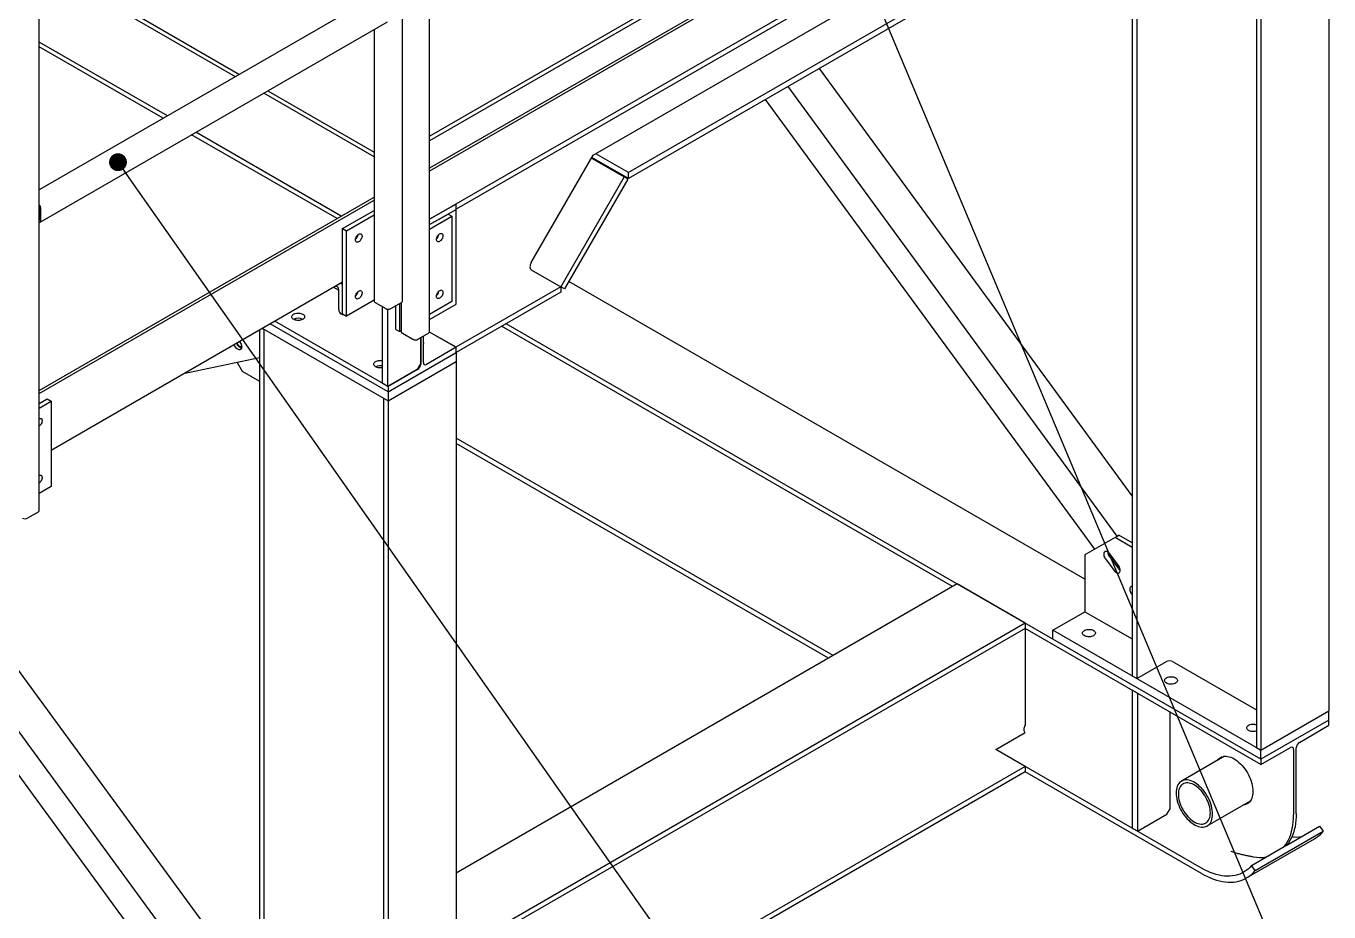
# Model space of a CAD drawing. Header units: millimetres. Extents: x 1293 to 41893, y 1011 to 26911.
# Drawn here: x 37997 to 40241, y 9742 to 11269 of the extents above; entities that cross this region are included whole.
import ezdxf

# ---------------------------------------------------------------- set-up
doc = ezdxf.new("R2010")
doc.units = ezdxf.units.MM
doc.header["$LTSCALE"] = 50
doc.layers.add('CAPA_1', color=7, linetype='Continuous')
doc.layers.add('PASILLOS', color=2, linetype='Continuous')
doc.dimstyles.new('SLDDIMSTYLE3', dxfattribs={"dimtxt": 0.18, "dimasz": 30.769231, "dimexe": 0, "dimexo": 0.0625, "dimgap": 0, "dimtad": 0, "dimtih": 1, "dimtoh": 1, "dimdec": 0, "dimrnd": 1e-09, "dimzin": 0, "dimdsep": 46, "dimtxsty": 'Standard', "dimblk1": 'DOT', "dimblk2": 'DOT', "dimsah": 1, "dimcen": 0.09, "dimadec": 0, "dimazin": 0, "dimtfac": 30.769231, "dimtdec": 0, "dimtofl": 0, "dimtmove": 0, "dimatfit": 3, "dimldrblk": 'DOT', "dimfxl": 1, "dimfrac": 2, "dimtolj": 1, "dimtzin": 0, "dimarcsym": 0})

# ---------------------------------------------------------------- blocks, each defined once
blk = doc.blocks.new('_Dot')
at = {"color": 0, "linetype": 'ByBlock', "lineweight": -2}
blk.add_line((-0.5, 0), (-1, 0), dxfattribs=at)
at = {"color": 0, "linetype": 'ByBlock', "const_width": 0.5}
blk.add_lwpolyline([(-0.25, 0, 1), (0.25, 0, 1)], format="xyb", close=True, dxfattribs=at)

msp = doc.modelspace()

# ---------------------------------------------------------------- linework, layer by layer
at = {"color": 7, "linetype": 'Continuous', "lineweight": 25}
for p, q in [((40209.624491, 11899.9864017), (38692.0022836, 11023.8817498)), ((40209.624491, 11894.8022102), (38692.0022836, 11018.6975583)), ((40006.4685026, 11829.9259385), (38692.0022836, 11071.1007424)), ((38692.0022836, 11079.2648235), (39992.3263669, 11829.9259385)), ((38692.0022836, 10935.7370118), (40209.624491, 11811.8416637)), ((40123.5710424, 11753.1984211), (38737.5031583, 10953.0384636)), ((40240.8121751, 11558.3575422), (40240.8121751, 10088.5840808)), ((38973.9045116, 11046.4204499), (39774.5982895, 11508.651129)), ((40115.8070099, 11495.3177734), (40115.8070099, 10025.544312)), ((40123.7096353, 11490.7556849), (40123.7096353, 10020.9822235)), ((39826.5720521, 11473.7488658), (39034.3635556, 11016.4166353)), ((39826.5720521, 11463.3787975), (39034.3635556, 11006.046567)), ((39902.0769142, 11420.3739098), (39902.0769142, 10148.9280699)), ((39909.9795396, 11415.8118213), (39909.9795396, 10144.3659814)), ((38357.3857128, 11181.4412381), (38019.7516241, 11376.3532487)), ((38195.9979569, 11282.7724876), (38364.4567806, 11185.5232787)), ((38240.283173, 11113.8393808), (38019.7516241, 11241.1495341)), ((39902.0769142, 10459.4536253), (39363.2207493, 11195.891784)), ((38596.2076347, 11043.5722773), (38406.2211264, 11153.2491539)), ((38413.2921942, 11157.3311945), (38596.2076347, 11051.7363584)), ((39876.3504799, 10389.8697632), (39309.3392126, 11164.7866349)), ((39837.5830685, 10367.4832776), (39270.5684393, 11142.4047439)), ((38539.548933, 10941.076935), (38289.1185866, 11085.6472967)), ((38866.9871379, 10861.2341269), (38973.9045116, 11046.4204499)), ((38970.9045116, 11041.2242975), (39027.1209149, 11008.7712586)), ((39034.3635556, 11006.046567), (38971.5351666, 11042.316624)), ((39034.3635556, 11016.4166353), (38978.1471523, 11048.8696742)), ((39027.1209149, 11008.7712586), (38917.8153875, 10819.4485321)), ((39033.4709149, 11005.1042899), (38924.1653875, 10815.7815635)), ((39033.4709149, 11005.1042899), (39027.1209149, 11008.7712586)), ((39034.3635556, 11006.046567), (39034.3635556, 11016.4166353)), ((38737.5031583, 10962.0041077), (38692.0022836, 10935.7370118)), ((38692.0022836, 10926.6113517), (38737.5031583, 10952.8784476)), ((38737.5031583, 10952.8784476), (38737.5031583, 10962.0041077)), ((38737.5031583, 10789.5702852), (38737.5031583, 10952.8784476)), ((38866.9871379, 10848.7910561), (38917.8153875, 10819.4485321)), ((38917.8153875, 10819.4485321), (38737.3645654, 10715.2764899)), ((38917.8153875, 10819.4485321), (38917.8153875, 10810.322872)), ((38924.1653875, 10815.7815635), (38917.8153875, 10819.4485321)), ((38924.1653875, 10815.7815635), (38917.8153875, 10819.4473404)), ((39820.588161, 10315.6158718), (38931.6689043, 10828.7780357)), ((38917.8153875, 10810.322872), (38737.5031583, 10706.2308378)), ((38610.8971034, 10653.0808871), (38610.8971034, 10784.9372762)), ((38619.8773595, 10647.8966956), (38619.8773595, 10780.8065575)), ((38692.0022836, 10763.3031893), (38737.5031583, 10789.5702852)), ((38620.4006185, 10638.4689645), (38417.2234843, 10755.7606274)), ((38620.4006185, 10647.5946246), (38425.1273942, 10760.3234575)), ((39592.6853003, 10302.8520182), (38815.7200688, 10751.384499)), ((40123.7096353, 10005.4238548), (38823.6239787, 10755.9473291)), ((38398.7678974, 10745.1064439), (38398.7678974, 9281.0862471)), ((38403.7509106, 10747.9830762), (38406.6705228, 10746.2976199)), ((38403.7509106, 10747.9830762), (38620.4006185, 10622.913862)), ((38406.6705228, 10746.2976199), (38406.6705228, 9276.5241586)), ((38676.0937628, 10731.5687757), (38676.0937628, 10686.5717754)), ((38676.6170218, 10731.8708467), (38676.6170218, 10686.2697044)), ((38681.286755, 10688.965484), (38681.286755, 10734.5666262)), ((38737.5031583, 10715.1964819), (38691.887298, 10741.5299575)), ((38737.3645654, 10715.2764899), (38691.887298, 10741.5299575)), ((38367.0486978, 10713.9854132), (38368.1253174, 10714.191902)), ((38367.9588115, 10716.7563443), (38368.2281434, 10716.8080004)), ((38620.4006185, 10638.4689645), (38737.5031583, 10706.0708218)), ((38737.5031583, 10715.1964819), (38686.6749087, 10685.8539579)), ((38737.5031583, 10706.0708218), (38737.5031583, 10715.1964819)), ((38737.5031583, 10706.0708218), (38737.5031583, 10690.5157193)), ((38268.340122, 10669.8120918), (38398.7678974, 10697.4019627)), ((38360.2238351, 10689.2485943), (38369.0987576, 10673.8767777)), ((38620.4006185, 10622.913862), (38737.5031583, 10690.5157193)), ((38676.0937628, 10686.5717754), (38670.7056091, 10677.2392195)), ((38737.5031583, 10690.5157193), (38737.5031583, 9220.7422579)), ((38369.0987576, 10673.8767777), (38398.7678974, 10656.7491478)), ((38670.7056091, 10677.2392195), (38619.8773595, 10647.8966956)), ((38671.2288682, 10676.9371485), (38620.4006185, 10647.5946246)), ((38619.8773595, 10647.8966956), (38610.8971034, 10653.0808871)), ((38620.4006185, 10647.5946246), (38620.4006185, 10638.4689645)), ((38620.4006185, 10638.4689645), (38620.4006185, 10622.913862)), ((38612.4979931, 10627.4759505), (38612.4979931, 9157.7024891)), ((38612.4979931, 10627.4759505), (38620.4006185, 10622.913862)), ((38620.4006185, 10622.913862), (38620.4006185, 9153.1404006)), ((39386.8243745, 10184.0110353), (38737.5031583, 10558.8561946)), ((39378.9204646, 10179.4482053), (38737.5031583, 10549.7305345)), ((38398.7678974, 9591.6118024), (37704.6964046, 10540.1779792)), ((38373.0414631, 9522.0279403), (37704.9247313, 10435.1225428)), ((39872.4077744, 10387.5936878), (39879.1429665, 10391.4818314)), ((39902.0769142, 10378.2423452), (39879.1429665, 10391.4818314)), ((39872.4077744, 10387.5936878), (39820.588161, 10357.6691369)), ((39902.0769142, 10370.4660579), (39872.4077744, 10387.5936878)), ((38334.2740517, 9499.6414547), (37701.6644953, 10364.2094919)), ((39820.588161, 10357.6691369), (39820.588161, 10259.6842395)), ((39855.8886712, 10350.6434483), (39870.8372646, 10330.5171257)), ((39862.6238633, 10354.531592), (39877.5724567, 10334.4052694)), ((39878.304175, 10339.153133), (39863.3555816, 10359.2794556)), ((39600.5892102, 10307.4148482), (38737.5031583, 9809.165876)), ((39717.69175, 10239.8129909), (39600.5892102, 10307.4148482)), ((39900.7344513, 10290.2644805), (39902.0769142, 10288.4570301)), ((39765.4044871, 10227.8273827), (39820.588161, 10259.6842395)), ((39820.588161, 10259.6842395), (39902.0769142, 10212.6417836)), ((39717.69175, 10239.8129909), (38737.5031583, 9673.9621614)), ((39717.69175, 10239.8129909), (39717.69175, 10230.6873308)), ((39717.69175, 10230.6873308), (38737.5031583, 9664.8365013)), ((40123.7096353, 9996.2981947), (39717.69175, 10230.6873308)), ((39717.69175, 10230.6873308), (39717.69175, 10064.1334838)), ((39765.4044871, 10212.2722802), (39765.4044871, 10227.8273827)), ((40123.7096353, 10020.9822235), (39765.4044871, 10227.8273827)), ((40123.7096353, 10005.427121), (39765.4044871, 10212.2722802)), ((39909.9795396, 10144.3659814), (39960.8077893, 10173.7085054)), ((39971.5840966, 10173.7085054), (40115.8070099, 10090.4503897)), ((39902.0769142, 10148.9280699), (39909.9795396, 10144.3659814)), ((39911.0755551, 10119.0492364), (39902.095299, 10124.2334279)), ((39902.095299, 10124.2334279), (39902.095299, 9886.5514622)), ((39911.0755551, 10119.0492364), (39911.0755551, 9881.3672707)), ((39967.2919585, 9920.0423505), (39967.2919585, 10086.5961975)), ((40123.7096353, 10020.9822235), (40240.8121751, 10088.5840808)), ((40240.8121751, 10073.0289783), (40240.8121751, 10088.5840808)), ((40240.8121751, 10073.0289783), (40123.7096353, 10005.427121)), ((40240.8121751, 10073.0257121), (40123.7096353, 10005.4238548)), ((40189.9839255, 10034.5575281), (40240.8121751, 10063.900052)), ((40240.8121751, 10073.0257121), (40240.8093462, 10073.0273452)), ((40240.8121751, 10063.900052), (40240.8121751, 10073.0257121)), ((39666.8635003, 10022.3478891), (39717.69175, 10051.690413)), ((40021.179152, 9817.8058172), (39666.8635003, 10022.3478891)), ((39717.69175, 9993.0053651), (39666.8635003, 10022.3478891)), ((40061.0930939, 10010.5711117), (39986.79655, 9967.6806299)), ((40115.8070099, 10025.544312), (40123.7096353, 10020.9822235)), ((40123.7096353, 9996.2981947), (40174.537885, 10025.6407187)), ((40123.7096353, 10005.427121), (40123.7096353, 10020.9822235)), ((40179.9260386, 10022.5291926), (40179.9260386, 9909.4676856)), ((40184.5957718, 9912.1634652), (40184.5957718, 10025.2249722)), ((39717.69175, 9993.0053651), (38737.5031583, 9427.1545356)), ((39717.69175, 9993.0053651), (39717.69175, 9983.879705)), ((40123.7096353, 10005.4238548), (40123.7096353, 9996.2981947)), ((39717.69175, 9983.879705), (38737.5031583, 9418.0288755)), ((40021.179152, 9808.680157), (39717.69175, 9983.879705)), ((39961.9038048, 9910.7097946), (39967.2919585, 9920.0423505)), ((40031.2429377, 9890.688886), (40105.5394815, 9933.5793678)), ((39911.0755551, 9881.3672707), (39961.9038048, 9910.7097946)), ((39911.0755551, 9881.3672707), (39902.095299, 9886.5514622)), ((40114.0100026, 9813.8070142), (40231.1125424, 9881.4088715)), ((40168.3417153, 9857.5757942), (40224.5581186, 9890.0288331)), ((40224.5581186, 9890.0288331), (40231.1125424, 9881.4088715)), ((40099.0697797, 9800.967104), (40216.1723195, 9868.5689613)), ((40107.4555788, 9822.4269758), (40163.6719821, 9854.8800146)), ((40163.6719821, 9854.8800146), (40168.3417153, 9857.5757942)), ((40114.0100026, 9813.8070142), (40107.4555788, 9822.4269758))]:
    msp.add_line(p, q, dxfattribs=at)
at = {"color": 7, "linetype": 'Continuous', "lineweight": 25, "flags": 128}
for points in [[(38473.4613545, 10772.3566835), (38474.7381285, 10771.4738214), (38475.7213121, 10770.4735391), (38476.3793052, 10769.3879865), (38476.6909592, 10768.252054), (38476.6462573, 10767.1022516), (38476.2466363, 10765.9755347), (38475.5049404, 10764.9081171), (38474.4450082, 10763.9343064), (38473.1009068, 10763.0854016), (38471.5158368, 10762.3886873), (38469.7407437, 10761.8665565), (38467.8326803, 10761.5357908), (38465.8529734, 10761.4070213), (38463.8652524, 10761.4843869), (38461.9334043, 10761.7654008), (38460.1195203, 10762.2410312), (38458.4819001, 10762.8959907), (38457.0731782, 10763.7092286), (38455.9386321, 10764.6546066), (38455.1147269, 10765.7017395), (38454.6279437, 10766.8169717), (38454.4939281, 10767.9644586), (38454.7169875, 10769.1073191), (38455.2899526, 10770.2088206), (38456.1944077, 10771.2335601), (38457.401283, 10772.1486015), (38458.8717885, 10772.9245347), (38460.558661, 10773.5364205), (38462.4076829, 10773.9645925), (38464.3594252, 10774.1952888), (38466.3511572, 10774.2210946), (38468.3188632, 10774.0411806), (38470.1992993, 10773.6613293), (38471.9320268, 10773.0937494), (38473.4613545, 10772.3566835)], [(38365.3476912, 10711.0506239), (38364.1897038, 10710.9866533), (38362.9302215, 10711.2562233), (38361.6176457, 10711.8489747), (38360.3024179, 10712.7421284), (38359.0350815, 10713.9013608), (38357.8643396, 10715.2821235), (38356.8351831, 10716.8313543), (38355.9871619, 10718.4895174), (38355.3920839, 10720.0661198)], [(38367.9063199, 10713.7073555), (38367.4203496, 10713.8483191), (38366.1077738, 10714.4410705), (38364.792546, 10715.3342241), (38363.5252096, 10716.4934566), (38362.3544676, 10717.8742192), (38361.3253111, 10719.4234501), (38360.47729, 10721.0816132), (38359.882212, 10722.6582155)], [(38360.5190953, 10721.0303961), (38361.638565, 10719.6971854), (38362.9014634, 10718.5233509), (38364.2152383, 10717.6132021), (38365.529402, 10717.0017154), (38366.793452, 10716.7123899), (38367.9588115, 10716.7563443)], [(38364.2808787, 10725.1975117), (38365.2329312, 10724.0497896), (38366.2620877, 10722.5005587), (38367.1101089, 10720.8423956), (38367.7444058, 10719.1390227), (38368.1406027, 10717.4558995), (38368.2834739, 10715.8577076), (38368.1675291, 10714.4058645), (38367.797224, 10713.1561638), (38367.1867891, 10712.1566308), (38366.3596831, 10711.445677), (38365.3476912, 10711.0506239)], [(38610.8971034, 10680.1666396), (38609.2540365, 10679.8949796), (38607.2743296, 10679.7662102), (38605.2866086, 10679.8435757), (38603.3547606, 10680.1245897), (38601.5408766, 10680.60022), (38599.9032564, 10681.2551795), (38598.4945345, 10682.0684174), (38597.3599883, 10683.0137954), (38596.5360831, 10684.0609284), (38596.0492999, 10685.1761605), (38595.9152844, 10686.3236474), (38596.1383438, 10687.4665079), (38596.7113088, 10688.5680094), (38597.615764, 10689.5927489), (38598.8226393, 10690.5077903), (38600.2931448, 10691.2837235), (38601.9800172, 10691.8956094), (38603.8290391, 10692.3237813), (38605.7807814, 10692.5544776), (38607.7725135, 10692.5802834), (38609.7402194, 10692.4003694), (38610.8971034, 10692.1927699)], [(39863.3555816, 10359.2794556), (39862.1902221, 10360.6689054), (39860.9261721, 10361.839021), (39859.6120084, 10362.7448354), (39858.2982335, 10363.3515388), (39857.0353351, 10363.6358159), (39855.8718456, 10363.586742), (39854.8524773, 10363.206203), (39854.0164039, 10362.5088229), (39853.3957553, 10361.5214016), (39853.0143827, 10360.2818851), (39852.8869419, 10358.8379073), (39853.0183305, 10357.2449595), (39853.4034993, 10355.5642578), (39854.0276465, 10353.8603906), (39854.8667863, 10352.1988366), (39855.8886712, 10350.6434483)], [(39870.8372646, 10330.5171257), (39872.0026241, 10329.1276759), (39873.2666741, 10327.9575604), (39874.5808378, 10327.0517459), (39875.8946127, 10326.4450425), (39877.1575111, 10326.1607655), (39878.3210006, 10326.2098394), (39879.3403689, 10326.5903783), (39880.1764423, 10327.2877584), (39880.7970909, 10328.2751797), (39881.1784635, 10329.5146963), (39881.3059043, 10330.958674), (39881.1745157, 10332.5516218), (39880.7893469, 10334.2323235), (39880.1651997, 10335.9361907), (39879.3260599, 10337.5977448), (39878.304175, 10339.153133)], [(39870.8533698, 10343.4523213), (39872.0111475, 10342.0510458), (39873.2704986, 10340.8660434), (39874.5830271, 10339.9428532), (39875.8982932, 10339.3169528), (39877.165752, 10339.0123952), (39878.3366957, 10339.0408844), (39878.3809213, 10339.0489887)], [(39902.0769142, 10303.2337456), (39901.8811151, 10303.2568481), (39900.7176257, 10303.2077742), (39899.6982574, 10302.8272353), (39898.862184, 10302.1298552), (39898.2415354, 10301.1424338), (39897.8601628, 10299.9029173), (39897.732722, 10298.4589395), (39897.8641106, 10296.8659917), (39898.2492794, 10295.18529), (39898.8734265, 10293.4814228), (39899.7125664, 10291.8198688), (39900.7344513, 10290.2644805)], [(39835.3504293, 10218.311942), (39833.8211016, 10217.5748761), (39832.0883741, 10217.0072963), (39830.2079379, 10216.627445), (39828.240232, 10216.4475309), (39826.2484999, 10216.4733368), (39824.2967576, 10216.7040331), (39822.4477357, 10217.132205), (39820.7608633, 10217.7440909), (39819.2903578, 10218.5200241), (39818.0834825, 10219.4350655), (39817.1790274, 10220.459805), (39816.6060623, 10221.5613065), (39816.3830029, 10222.704167), (39816.5170185, 10223.8516539), (39817.0038017, 10224.966886), (39817.8277068, 10226.014019), (39818.962253, 10226.959397), (39820.3709749, 10227.7726348), (39822.0085951, 10228.4275944), (39823.8224791, 10228.9032247), (39825.7543272, 10229.1842387), (39827.7420482, 10229.2616042), (39829.7217551, 10229.1328348), (39831.6298185, 10228.8020691), (39833.4049116, 10228.2799382), (39834.9899816, 10227.583224), (39836.334083, 10226.7343192), (39837.3940152, 10225.7605085), (39838.1357111, 10224.6930909), (39838.5353321, 10223.566374), (39838.580034, 10222.4165716), (39838.26838, 10221.2806391), (39837.6103869, 10220.1950864), (39836.6272032, 10219.1948041), (39835.3504293, 10218.311942)], [(39976.7717855, 10136.6711309), (39975.2424578, 10135.9340649), (39973.5097303, 10135.3664851), (39971.6292942, 10134.9866338), (39969.6615882, 10134.8067198), (39967.6698562, 10134.8325256), (39965.7181139, 10135.0632219), (39963.869092, 10135.4913938), (39962.1822195, 10136.1032797), (39960.7117141, 10136.8792129), (39959.5048387, 10137.7942543), (39958.6003836, 10138.8189938), (39958.0274185, 10139.9204953), (39957.8043592, 10141.0633558), (39957.9383747, 10142.2108427), (39958.4251579, 10143.3260748), (39959.2490631, 10144.3732078), (39960.3836092, 10145.3185858), (39961.7923312, 10146.1318237), (39963.4299513, 10146.7867832), (39965.2438353, 10147.2624135), (39967.1756834, 10147.5434275), (39969.1634044, 10147.620793), (39971.1431113, 10147.4920236), (39973.0511747, 10147.1612579), (39974.8262679, 10146.6391271), (39976.4113379, 10145.9424128), (39977.7554392, 10145.093508), (39978.8153714, 10144.1196973), (39979.5570674, 10143.0522797), (39979.9566883, 10141.9255628), (39980.0013902, 10140.7757604), (39979.6897362, 10139.6398279), (39979.0317431, 10138.5542753), (39978.0485595, 10137.5539929), (39976.7717855, 10136.6711309)], [(40115.8070099, 10053.9829083), (40114.9310865, 10053.7256739), (40113.0506504, 10053.3458226), (40111.0829445, 10053.1659086), (40109.0912124, 10053.1917144), (40107.1394701, 10053.4224107), (40105.2904482, 10053.8505827), (40103.6035758, 10054.4624685), (40102.1330703, 10055.2384017), (40100.926195, 10056.1534431), (40100.0217398, 10057.1781826), (40099.4487748, 10058.2796841), (40099.2257154, 10059.4225446), (40099.359731, 10060.5700315), (40099.8465141, 10061.6852637), (40100.6704193, 10062.7323966), (40101.8049655, 10063.6777746), (40103.2136874, 10064.4910125), (40104.8513076, 10065.145972), (40106.6651916, 10065.6216024), (40108.5970397, 10065.9026163), (40110.5847606, 10065.9799819), (40112.5644675, 10065.8512124), (40114.4725309, 10065.5204467), (40115.8070099, 10065.1500662)], [(40049.2516292, 10003.7351796), (40050.7510689, 10005.5828425), (40052.4784952, 10007.1852529), (40054.3955554, 10008.4944422), (40056.4876594, 10009.5004465), (40058.7388851, 10010.1956097), (40061.1320994, 10010.574641), (40063.6490884, 10010.6346558), (40066.2706963, 10010.3751975), (40068.9769711, 10009.7982405), (40071.7473164, 10008.9081759), (40074.5606482, 10007.7117777), (40077.3955554, 10006.2181511), (40080.2304625, 10004.4386635), (40083.0437943, 10002.386858), (40085.8141396, 10000.07835), (40088.5204144, 9997.5307086), (40091.1420223, 9994.7633229), (40093.6590113, 9991.7972544), (40096.0522256, 9988.6550767), (40098.3034513, 9985.3607037), (40100.3955554, 9981.9392074), (40102.3126155, 9978.4166277), (40104.0400418, 9974.8197733), (40105.5646874, 9971.1760186), (40106.8749489, 9967.5130948), (40107.9608545, 9963.8588788), (40108.8141396, 9960.2411815), (40109.4283104, 9956.6875358), (40109.7986926, 9953.2249869), (40109.9224673, 9949.8798872), (40109.7986926, 9946.6776946), (40109.4283104, 9943.64278), (40108.8141396, 9940.7982407), (40107.9608545, 9938.1657255), (40106.8749489, 9935.7652694), (40105.5646874, 9933.6151413), (40104.0400418, 9931.731705), (40102.3126155, 9930.1292945), (40100.3955554, 9928.8201053), (40098.3034513, 9927.8141009), (40096.0522256, 9927.1189378), (40093.6980168, 9926.7434358)], [(40056.8510821, 10009.6376369), (40055.4208021, 10008.2786221), (40053.9213624, 10006.4309592)], [(40040.4506403, 9911.0400876), (40040.3241087, 9914.3666129), (40039.9455328, 9917.8124452), (40039.3179607, 9921.3498406), (40038.4464451, 9924.9503181), (40037.338003, 9928.5848889), (40036.0015589, 9932.2242895), (40034.4478732, 9935.8392176), (40032.6894551, 9939.4005678), (40030.7404624, 9942.8796664), (40028.6165872, 9946.2485016), (40026.3349298, 9949.4799496), (40023.9138607, 9952.5479927), (40021.3728729, 9955.4279287), (40018.732425, 9958.0965701), (40016.0137763, 9960.5324306), (40013.2388157, 9962.7158981), (40010.4298857, 9964.6293926), (40007.609602, 9966.2575077), (40004.800672, 9967.5871348), (40002.0257114, 9968.6075686), (39999.3070627, 9969.3105931), (39996.6666148, 9969.6905479), (39994.125627, 9969.7443739), (39991.7045579, 9969.4716378), (39989.4229004, 9968.8745354), (39987.2990253, 9967.9578742), (39985.3500326, 9966.7290347), (39983.5916145, 9965.1979108), (39982.0379287, 9963.3768302), (39980.7014847, 9961.280455), (39979.5930426, 9958.9256642), (39978.721527, 9956.3314171), (39978.0939548, 9953.5186011), (39977.715379, 9950.5098633), (39977.5888474, 9947.3294282), (39977.715379, 9944.002903), (39978.0939548, 9940.5570707), (39978.721527, 9937.0196753), (39979.5930426, 9933.4191977), (39980.7014847, 9929.7846269), (39982.0379287, 9926.1452263), (39983.5916145, 9922.5302983), (39985.3500326, 9918.968948), (39987.2990253, 9915.4898495), (39989.4229004, 9912.1210142), (39991.7045579, 9908.8895662), (39994.125627, 9905.8215232), (39996.6666148, 9902.9415872), (39999.3070627, 9900.2729458), (40002.0257114, 9897.8370852), (40004.800672, 9895.6536178), (40007.609602, 9893.7401233), (40010.4298857, 9892.1120082), (40013.2388157, 9890.7823811), (40016.0137763, 9889.7619473), (40018.732425, 9889.0589228), (40021.3728729, 9888.678968), (40023.9138607, 9888.6251419), (40026.3349298, 9888.8978781), (40028.6165872, 9889.4949805), (40030.7404624, 9890.4116416), (40032.6894551, 9891.6404811), (40034.4478732, 9893.1716051), (40036.0015589, 9894.9926857), (40037.338003, 9897.0890608), (40038.4464451, 9899.4438516), (40039.3179607, 9902.0380987), (40039.9455328, 9904.8509148), (40040.3241087, 9907.8596526), (40040.4506403, 9911.0400876)], [(40036.5891301, 9913.26929), (40036.4642938, 9916.3675711), (40036.0909154, 9919.5819266), (40035.4723763, 9922.8832469), (40034.614278, 9926.2416346), (40033.5243917, 9929.6266757), (40032.2125874, 9933.0077147), (40030.6907452, 9936.3541324), (40028.9726471, 9939.6356232), (40027.0738524, 9942.8224693), (40025.0115568, 9945.8858102), (40022.804437, 9948.7979037), (40020.4724808, 9951.5323776), (40018.0368069, 9954.064468), (40015.519473, 9956.3712439), (40012.9432766, 9958.4318147), (40010.331548, 9960.2275197), (40007.7079396, 9961.7420966), (40005.0962111, 9962.9618292), (40002.5200147, 9963.8756714), (40000.0026808, 9964.4753474), (39997.5670069, 9964.7554263), (39995.2350507, 9964.7133717), (39993.0279308, 9964.3495645), (39990.9656353, 9963.6672993), (39989.0668406, 9962.6727549), (39987.3487424, 9961.3749381), (39985.8269002, 9959.7856019), (39984.515096, 9957.9191398), (39983.4252097, 9955.7924547), (39982.5671114, 9953.4248062), (39981.9485723, 9950.837636), (39981.5751939, 9948.054374), (39981.4503575, 9945.1002259), (39981.5751939, 9942.0019448), (39981.9485723, 9938.7875893), (39982.5671114, 9935.486269), (39983.4252097, 9932.1278813), (39984.515096, 9928.7428402), (39985.8269002, 9925.3618012), (39987.3487424, 9922.0153835), (39989.0668406, 9918.7338927), (39990.9656353, 9915.5470466), (39993.0279308, 9912.4837057), (39995.2350507, 9909.5716121), (39997.5670069, 9906.8371382), (40000.0026808, 9904.3050479), (40002.5200147, 9901.998272), (40005.0962111, 9899.9377012), (40007.7079396, 9898.1419962), (40010.331548, 9896.6274193), (40012.9432766, 9895.4076867), (40015.519473, 9894.4938444), (40018.0368069, 9893.8941685), (40020.4724808, 9893.6140896), (40022.804437, 9893.6561442), (40025.0115568, 9894.0199514), (40027.0738524, 9894.7022166), (40028.9726471, 9895.6967609), (40030.6907452, 9896.9945778), (40032.2125874, 9898.5839139), (40033.5243917, 9900.450376), (40034.614278, 9902.5770611), (40035.4723763, 9904.9447097), (40036.0909154, 9907.5318799), (40036.4642938, 9910.3151418), (40036.5891301, 9913.26929)], [(40098.36775, 9929.4392154), (40100.7219588, 9929.8147174), (40102.6097618, 9930.3726902)], [(40163.6719821, 9854.8800146), (40166.4291688, 9858.5419081), (40168.9466746, 9862.5002351), (40171.2177223, 9866.7443399), (40173.2361981, 9871.262797), (40174.9966682, 9876.0434428), (40176.4943934, 9881.0734076), (40177.7253419, 9886.3391506), (40178.6861997, 9891.8264963), (40179.3743804, 9897.5206725), (40179.7880312, 9903.4063504), (40179.9260386, 9909.4676856)], [(40184.5957718, 9912.1634652), (40184.4577644, 9906.10213), (40184.0441135, 9900.2164521), (40183.3559329, 9894.5222758), (40182.395075, 9889.0349302), (40181.1641266, 9883.7691872), (40179.6664014, 9878.7392224), (40177.9059313, 9873.9585766), (40175.8874555, 9869.4401195), (40173.6164078, 9865.1960147), (40171.098902, 9861.2376877), (40168.3417153, 9857.5757942)], [(40107.4555788, 9822.4269758), (40104.5790368, 9819.1881488), (40101.4940386, 9816.2418011), (40098.208295, 9813.5952969), (40094.7300187, 9811.2552513), (40091.0679035, 9809.2275131), (40087.2311028, 9807.5171505), (40083.2292067, 9806.1284387), (40079.0722177, 9805.0648486), (40074.7705262, 9804.3290386), (40070.3348842, 9803.922848), (40065.7763785, 9803.8472919), (40061.1064029, 9804.1025593), (40056.3366299, 9804.688012), (40051.4789816, 9805.6021869), (40046.5455995, 9806.8427988), (40041.5488145, 9808.4067469), (40036.501116, 9810.2901223), (40031.4151205, 9812.4882173), (40026.3035404, 9814.9955379), (40021.179152, 9817.8058172)], [(40021.179152, 9808.680157), (40026.4346588, 9805.7910627), (40031.6781977, 9803.1982377), (40036.8978278, 9800.9075866), (40042.0816631, 9798.9243256), (40047.2178987, 9797.2529711), (40052.2948382, 9795.8973291), (40057.3009204, 9794.8604867), (40062.2247453, 9794.1448051), (40067.0551002, 9793.751914), (40071.7809853, 9793.6827081), (40076.3916389, 9793.9373451), (40080.8765612, 9794.5152449), (40085.2255393, 9795.4150917), (40089.4286695, 9796.6348363), (40093.4763803, 9798.1717011), (40097.3594542, 9800.0221862), (40101.0690486, 9802.1820777), (40104.5967159, 9804.6464571), (40107.9344228, 9807.4097124), (40111.0745687, 9810.465551), (40114.0100026, 9813.8070142)]]:
    msp.add_lwpolyline(points, dxfattribs=at)
at = {"color": 7, "linetype": 'Continuous', "lineweight": 25}
for centre, radius, start, end in [((38695.3651772, 10912.2929222), 12.8351919, 311.9177238203, 348.4424802751), ((38695.3651772, 10814.3080248), 12.8351919, 311.9177238199, 348.4424802753), ((38465.6075621, 10748.1551779), 17.0011735, 62.6629805519, 117.5378991513), ((38465.601186, 10748.1563876), 17.000791, 62.4617065523, 117.3433036689), ((38677.8129027, 10722.9180698), 3.9521326, 331.5197740299, 28.4802259702), ((38607.0387793, 10666.4019822), 17.105439, 76.9641165351, 117.3931456127), ((38607.0752464, 10666.0698287), 17.4216577, 77.3277381213, 116.8240238296), ((38664.9186751, 10686.8020441), 11.7104526, 302.60547834, 357.3945215143), ((38684.5715417, 10688.4326388), 3.3277241, 170.7859630095, 309.2032852357), ((39873.659197, 10363.2202243), 14.0453167, 181.9634544596, 218.2150064636), ((39881.1343949, 10351.6644474), 13.15821, 174.3019034297, 218.6166461946), ((39887.94108, 10341.8505238), 12.7648017, 215.6804721995, 238.6810355189), ((39966.1959429, 10163.3094069), 11.7121069, 62.6096722366, 117.3903277635), ((40196.2941185, 10024.6926325), 11.7104526, 122.60547834, 177.3945215143), ((40176.6412519, 10023.0620378), 3.3277241, 350.7859630096, 129.2032852356), ((40189.0698523, 9915.2167703), 53.9496229, 300.1566705759, 321.1961032808), ((40183.9569042, 9933.6143264), 62.1821645, 263.574939039, 278.9820769962), ((40122.8992635, 9901.0925918), 64.8042563, 258.6953654487, 278.769217489)]:
    msp.add_arc(centre, radius, start, end, dxfattribs=at)
for centre in [(38872.3752916, 10858.123612), (39723.0799037, 10061.0229689)]:
    msp.add_ellipse(centre, major_axis=(5.3883726, 9.3324295), ratio=0.5773346305, start_param=1.5708369588, end_param=3.1416332856, dxfattribs=at)
msp.add_open_spline([(40072.0074017, 9847.1483411), (40072.0289093, 9847.1405594), (40074.3313369, 9846.3075156), (40078.9158973, 9844.7677365), (40085.7296032, 9842.7810365), (40092.4567478, 9841.0872781), (40098.8489246, 9839.6867648), (40104.8712624, 9838.5237949), (40108.4170028, 9837.872423), (40110.1959791, 9837.5456154)], degree=3, knots=[0, 0, 0, 0, 0.0015894472, 0.1701528495, 0.3387102378, 0.5094707491, 0.6802019986, 0.8395502779, 1, 1, 1, 1], dxfattribs=at)
at = {"layer": 'PASILLOS', "linetype": 'Continuous', "lineweight": 25}
for p, q in [((38019.7516241, 10433.9042393), (38019.7516241, 11379.2425057)), ((38692.0022836, 10742.2102472), (38692.0022836, 11392.1267418)), ((38645.0390796, 10794.8750039), (38645.0390796, 11365.0154613)), ((38594.9453594, 11318.581503), (38019.7516241, 10986.5292275)), ((38021.0138993, 10930.8737551), (38619.3605865, 11276.2919452)), ((38596.2076347, 11262.9260306), (38596.2076347, 10794.8750039)), ((38233.2290785, 11109.7671388), (38019.7516241, 11233.00505)), ((38532.4948385, 10937.0046929), (38282.0644921, 11081.5750546)), ((38019.7516241, 10641.0043358), (38596.2076347, 10973.7853072)), ((38019.7516241, 10635.8201443), (38596.2076347, 10968.6011157)), ((38020.1214085, 10934.908983), (38020.1214085, 10956.0639224)), ((38022.27667, 10933.6647771), (38022.27667, 10954.8197164)), ((38542.0461161, 10919.8195362), (38596.2076347, 10951.0863153)), ((38548.7813082, 10915.9313925), (38596.2076347, 10943.310028)), ((38692.0022836, 10926.6113517), (38723.7131619, 10944.9176521)), ((38692.0022836, 10918.8350644), (38730.448354, 10941.0295084)), ((38723.7131619, 10944.9176521), (38730.448354, 10941.0295084)), ((38730.448354, 10941.0295084), (38730.448354, 10794.0521623)), ((38542.0461161, 10772.84219), (38542.0461161, 10919.8195362)), ((38542.0461161, 10919.8195362), (38548.7813082, 10915.9313925)), ((38548.7813082, 10768.9540464), (38548.7813082, 10915.9313925)), ((38040.2371822, 10538.1310676), (38542.0461161, 10827.8191989)), ((38526.5886357, 10818.8957854), (38535.3179951, 10813.8564335)), ((38538.1074824, 10825.5454741), (38542.0461161, 10823.2717492)), ((38535.3179951, 10780.4905034), (38535.3179951, 10814.1932254)), ((38596.2076347, 10796.3326819), (38548.7813082, 10768.9540464)), ((38730.448354, 10794.0521623), (38692.0022836, 10771.8577183)), ((38542.0531871, 10771.4173256), (38539.8081231, 10772.7133735)), ((38542.0461161, 10772.84219), (38548.7813082, 10768.9540464)), ((38542.0531871, 10772.838108), (38542.0531871, 10771.4173256)), ((38543.2837541, 10772.1277168), (38542.0531871, 10771.4173256)), ((38597.9931117, 10792.386592), (38616.3128342, 10781.8108413)), ((38624.9338801, 10781.8108413), (38643.2536026, 10792.386592)), ((38633.9106007, 10746.0983908), (38633.9106007, 10786.9929918)), ((38640.6457928, 10742.2102472), (38640.6457928, 10790.8811355)), ((38643.1708386, 10792.3388134), (38643.1708386, 10742.2102472)), ((38633.9106007, 10746.0983908), (38640.6457928, 10742.2102472)), ((38643.1708386, 10743.6679251), (38640.6457928, 10742.2102472)), ((38644.9563157, 10739.7218353), (38663.2760382, 10729.1460846)), ((38671.8970841, 10729.1460846), (38690.2168065, 10739.7218353)), ((38019.7516241, 10618.3053438), (38033.5019901, 10626.2432612)), ((38019.7516241, 10610.5290566), (38040.2371822, 10622.3551176)), ((38033.5019901, 10626.2432612), (38040.2371822, 10622.3551176)), ((38040.2371822, 10622.3551176), (38040.2371822, 10475.3777714)), ((38040.2371822, 10475.3777714), (38019.7516241, 10463.5517104)), ((38017.966147, 10431.4158274), (37999.6464245, 10420.8400767))]:
    msp.add_line(p, q, dxfattribs=at)
at = {"layer": 'PASILLOS', "linetype": 'Continuous', "lineweight": 25, "flags": 128}
for points in [[(38564.3818515, 10900.4411702), (38564.5130724, 10901.9102087), (38564.9005993, 10903.462061), (38565.5263118, 10905.0241642), (38566.3609525, 10906.5234762), (38567.3654943, 10907.8898906), (38568.492966, 10909.0595155), (38569.6906483, 10909.9776606), (38570.902539, 10910.6013944), (38572.0719713, 10910.9015518), (38573.1442638, 10910.8640978), (38574.0692775, 10910.4907836), (38574.8037597, 10909.7990651), (38575.3133667, 10908.8212862), (38575.57427, 10907.6031668), (38575.57427, 10906.2016648), (38575.3133667, 10904.6823129), (38574.8037597, 10903.1161542), (38574.0692775, 10901.5764207), (38573.1442638, 10900.1351085), (38572.0719713, 10898.8596117), (38570.902539, 10897.8095713), (38569.6906483, 10897.034086), (38568.492966, 10896.5694165), (38567.3654943, 10896.4372903), (38566.3609525, 10896.6438854), (38565.5263118, 10897.1795418), (38564.9005993, 10898.0192127), (38564.5130724, 10899.123636), (38564.3818515, 10900.4411702)], [(38703.6224905, 10901.0470427), (38703.7537113, 10902.5160812), (38704.1412382, 10904.0679336), (38704.7669508, 10905.6300368), (38705.6015914, 10907.1293487), (38706.6061332, 10908.4957631), (38707.7336049, 10909.6653881), (38708.9312872, 10910.5835332), (38710.1431779, 10911.207267), (38711.3126102, 10911.5074244), (38712.3849028, 10911.4699703), (38713.3099164, 10911.0966562), (38714.0443986, 10910.4049377), (38714.5540057, 10909.4271588), (38714.814909, 10908.2090394), (38714.814909, 10906.8075374), (38714.5540057, 10905.2881854), (38714.0443986, 10903.7220268), (38713.3099164, 10902.1822932), (38712.3849028, 10900.740981), (38711.3126102, 10899.4654843), (38710.1431779, 10898.4154439), (38708.9312872, 10897.6399585), (38707.7336049, 10897.175289), (38706.6061332, 10897.0431628), (38705.6015914, 10897.249758), (38704.7669508, 10897.7854144), (38704.1412382, 10898.6250852), (38703.7537113, 10899.7295086), (38703.6224905, 10901.0470427)], [(38564.3818515, 10802.4562727), (38564.5130724, 10803.9253113), (38564.9005993, 10805.4771636), (38565.5263118, 10807.0392668), (38566.3609525, 10808.5385787), (38567.3654943, 10809.9049932), (38568.492966, 10811.0746181), (38569.6906483, 10811.9927632), (38570.902539, 10812.616497), (38572.0719713, 10812.9166544), (38573.1442638, 10812.8792003), (38574.0692775, 10812.5058862), (38574.8037597, 10811.8141677), (38575.3133667, 10810.8363888), (38575.57427, 10809.6182694), (38575.57427, 10808.2167674), (38575.3133667, 10806.6974154), (38574.8037597, 10805.1312568), (38574.0692775, 10803.5915232), (38573.1442638, 10802.150211), (38572.0719713, 10800.8747143), (38570.902539, 10799.8246739), (38569.6906483, 10799.0491886), (38568.492966, 10798.5845191), (38567.3654943, 10798.4523928), (38566.3609525, 10798.658988), (38565.5263118, 10799.1946444), (38564.9005993, 10800.0343153), (38564.5130724, 10801.1387386), (38564.3818515, 10802.4562727)], [(38703.6224905, 10803.0621453), (38703.7537113, 10804.5311838), (38704.1412382, 10806.0830361), (38704.7669508, 10807.6451394), (38705.6015914, 10809.1444513), (38706.6061332, 10810.5108657), (38707.7336049, 10811.6804907), (38708.9312872, 10812.5986357), (38710.1431779, 10813.2223695), (38711.3126102, 10813.5225269), (38712.3849028, 10813.4850729), (38713.3099164, 10813.1117587), (38714.0443986, 10812.4200402), (38714.5540057, 10811.4422614), (38714.814909, 10810.224142), (38714.814909, 10808.8226399), (38714.5540057, 10807.303288), (38714.0443986, 10805.7371293), (38713.3099164, 10804.1973958), (38712.3849028, 10802.7560836), (38711.3126102, 10801.4805869), (38710.1431779, 10800.4305465), (38708.9312872, 10799.6550611), (38707.7336049, 10799.1903916), (38706.6061332, 10799.0582654), (38705.6015914, 10799.2648606), (38704.7669508, 10799.8005169), (38704.1412382, 10800.6401878), (38703.7537113, 10801.7446111), (38703.6224905, 10803.0621453)], [(38019.7516241, 10592.4594271), (38019.9320061, 10592.5328761), (38021.1014384, 10592.8330335), (38022.173731, 10592.7955794), (38023.0987447, 10592.4222653), (38023.8332268, 10591.7305468), (38024.3428339, 10590.7527679), (38024.6037372, 10589.5346485), (38024.6037372, 10588.1331465), (38024.3428339, 10586.6137945), (38023.8332268, 10585.0476359), (38023.0987447, 10583.5079023), (38022.173731, 10582.0665901), (38021.1014384, 10580.7910934), (38019.9320061, 10579.741053), (38019.7516241, 10579.6062374)], [(38019.7516241, 10494.4745297), (38019.9320061, 10494.5479787), (38021.1014384, 10494.848136), (38022.173731, 10494.810682), (38023.0987447, 10494.4373679), (38023.8332268, 10493.7456494), (38024.3428339, 10492.7678705), (38024.6037372, 10491.5497511), (38024.6037372, 10490.1482491), (38024.3428339, 10488.6288971), (38023.8332268, 10487.0627385), (38023.0987447, 10485.5230049), (38022.173731, 10484.0816927), (38021.1014384, 10482.806196), (38019.9320061, 10481.7561556), (38019.7516241, 10481.6213399)]]:
    msp.add_lwpolyline(points, dxfattribs=at)
at = {"layer": 'PASILLOS', "linetype": 'Continuous', "lineweight": 25}
for centre, radius, start, end in [((38012.8616579, 10954.3761739), 9.4254539, 2.6972177618, 43.0300689168), ((38015.9113791, 10955.9416886), 4.2118035, 1.6630561881, 24.2472696498), ((38018.4424768, 10934.7867262), 1.683377, 321.0496531887, 4.1648284092), ((38019.6843991, 10933.2210321), 2.6299768, 271.4647000059, 9.7137442888), ((38556.1697208, 10911.6621717), 12.78454, 310.8188280475, 349.1865484851), ((38556.1334581, 10911.6901929), 12.8331779, 311.8687058859, 348.4520855711), ((38695.4103597, 10912.2680443), 12.78454, 310.818828049, 349.1865484837), ((38525.4459381, 10813.7065454), 9.884046, 2.8223254611, 53.3809225473), ((38556.1697208, 10813.6772743), 12.78454, 310.8188280532, 349.1865484795), ((38556.1334581, 10813.7052955), 12.8331779, 311.8687058859, 348.4520855711), ((38599.2584209, 10795.1792332), 3.0659178, 185.6947992511, 245.6253417066), ((38641.9882934, 10795.1792332), 3.0659178, 294.3746582933, 354.3052007489), ((38695.4103597, 10814.2831468), 12.78454, 310.8188280555, 349.1865484772), ((38545.0666173, 10780.9341198), 9.7587105, 182.6054784857, 237.39452166), ((38620.6233571, 10790.1301201), 9.3696856, 242.6096722366, 297.3903277634), ((38646.2216249, 10742.5144765), 3.0659178, 185.6947992511, 245.6253417066), ((38667.5865611, 10737.4653634), 9.3696856, 242.6096722366, 297.3903277634), ((38688.9514974, 10742.5144765), 3.0659178, 294.3746582941, 354.3052007488), ((37995.3359016, 10429.1593555), 9.3696856, 242.6096722366, 297.3903277634), ((38016.7008378, 10434.2084686), 3.0659178, 294.3746582935, 354.3052007491)]:
    msp.add_arc(centre, radius, start, end, dxfattribs=at)

# ---------------------------------------------------------------- leaders
at = {"layer": 'CAPA_1'}
for points in [[(39299.1282433, 11700.6972833), (40227.0119317, 9489.4309602)], [(38155.2520751, 11034.1677081), (39630.4546911, 8932.7685876)]]:
    msp.add_leader(points, dimstyle='SLDDIMSTYLE3', dxfattribs=at)

doc.saveas('drawing.dxf')
